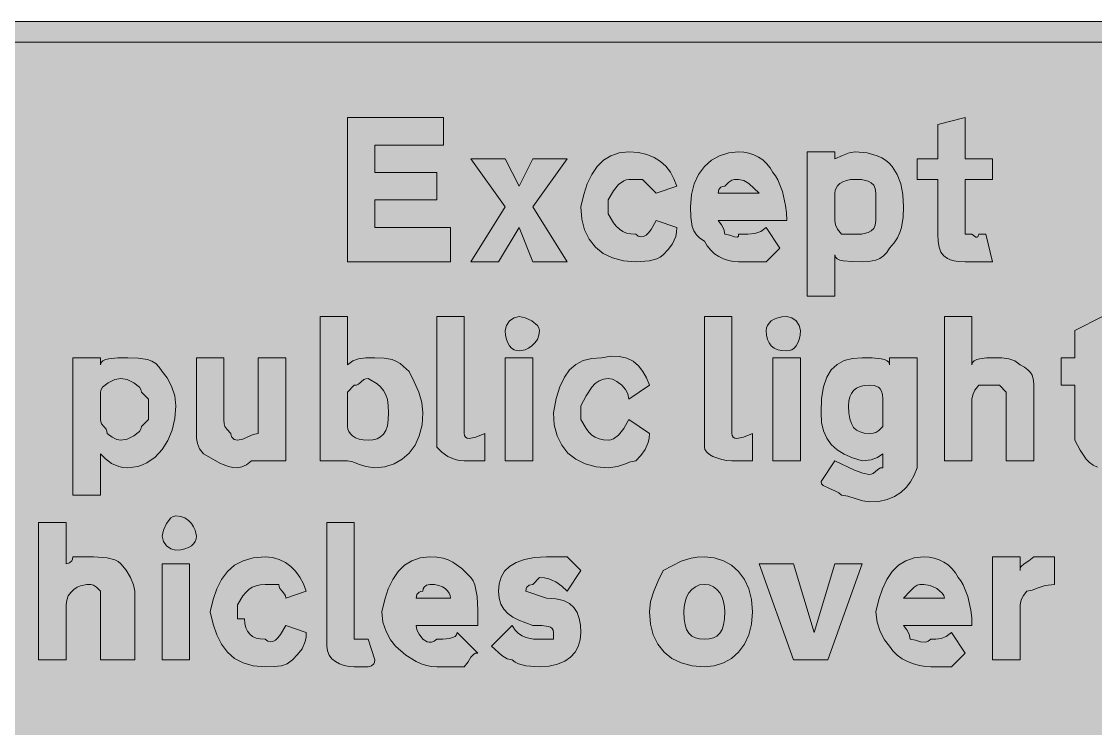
# Model space of a CAD drawing. Header units: metres. Extents: x 6 to 561, y 12 to 260.
# Drawn here: x 171.3 to 359.1, y 136.1 to 259.7 of the extents above; entities that cross this region are included whole.
import ezdxf

# ---------------------------------------------------------------- set-up
doc = ezdxf.new("R2010")
doc.units = ezdxf.units.M
doc.layers.add('FILL_BLACK_000000', color=7, linetype='Continuous', true_color=0x000000)
doc.layers.add('FILL_WHITE_FFFFFF', color=7, linetype='Continuous', true_color=0xffffff)

msp = doc.modelspace()

# ---------------------------------------------------------------- hatches: boundary and pattern name
at = {"layer": 'FILL_BLACK_000000', "true_color": 0x000000}
h = msp.add_hatch(color=7, dxfattribs=at)
h.dxf.hatch_style = 1
h.paths.add_polyline_path([(11.07, 12.48), (8.67, 14.88), (7.88, 15.38), (7.28, 15.99), (6.86, 16.67), (6.57, 17.43), (6.31, 19.1), (6.27, 20.88), (6.27, 251.28), (6.27, 253.68), (6.98, 254.58), (7.47, 255.48), (7.96, 256.38), (8.67, 257.28), (9.17, 258.07), (9.78, 258.67), (10.46, 259.09), (11.22, 259.38), (12.89, 259.64), (14.67, 259.68), (551.07, 259.68), (552.86, 259.52), (554.6, 259.04), (556.22, 258.29), (557.67, 257.28), (558.9, 256.05), (559.85, 254.62), (560.45, 253.02), (560.61, 252.17), (560.67, 251.28), (560.67, 20.88), (560.46, 19.1), (559.92, 17.43), (559.15, 15.99), (558.27, 14.88), (557.37, 14.09), (556.47, 13.49), (555.57, 13.07), (554.67, 12.78), (552.87, 12.52), (551.07, 12.48), (14.67, 12.48), (11.07, 12.48)])
h.paths.add_polyline_path([(553.85, 16.49), (554.46, 16.97), (554.97, 17.58), (555.36, 18.31), (555.65, 19.12), (555.81, 19.98), (555.87, 20.88), (555.87, 251.28), (555.85, 252.18), (555.72, 253.08), (555.36, 253.98), (554.67, 254.88), (554.27, 254.93), (553.96, 255.07), (553.47, 255.48), (552.98, 255.89), (552.67, 256.03), (552.27, 256.08), (14.67, 256.08), (13.77, 255.97), (12.91, 255.67), (12.1, 255.19), (11.37, 254.58), (10.76, 253.85), (10.28, 253.04), (9.98, 252.18), (9.87, 251.28), (9.87, 20.88), (10.06, 19.98), (10.47, 19.08), (10.88, 18.18), (11.07, 17.28), (11.97, 17.09), (12.87, 16.68), (13.77, 16.27), (14.67, 16.08), (552.27, 16.08), (553.11, 16.19), (553.85, 16.49)], flags=16)
h = msp.add_hatch(color=7, dxfattribs=at)
h.dxf.hatch_style = 1
h.paths.add_polyline_path([(228.27, 242.88), (245.07, 242.88), (245.07, 238.08), (233.07, 238.08), (233.07, 233.28), (243.87, 233.28), (243.87, 228.48), (233.07, 228.48), (233.07, 223.68), (246.27, 223.68), (246.27, 217.68), (228.27, 217.68), (228.27, 242.88)])
h = msp.add_hatch(color=7, dxfattribs=at)
h.dxf.hatch_style = 1
h.paths.add_polyline_path([(331.47, 232.08), (327.87, 232.08), (327.87, 235.68), (331.47, 235.68), (331.47, 241.68), (336.27, 242.88), (336.27, 235.68), (341.07, 235.68), (341.07, 232.08), (336.27, 232.08), (336.27, 223.68), (336.27, 222.48), (337.47, 222.48), (338.16, 221.97), (338.38, 221.95), (338.52, 222.03), (338.67, 222.48), (339.87, 222.48), (341.07, 217.68), (336.27, 217.68), (335.03, 217.74), (334, 217.92), (333.17, 218.25), (332.52, 218.73), (332.04, 219.38), (331.71, 220.21), (331.53, 221.24), (331.47, 222.48), (331.47, 232.08)])
h = msp.add_hatch(color=7, dxfattribs=at)
h.dxf.hatch_style = 1
h.paths.add_polyline_path([(276.53, 217.85), (274.64, 218.34), (273, 219.14), (271.62, 220.23), (270.53, 221.61), (269.73, 223.25), (269.24, 225.14), (269.07, 227.28), (269.58, 229.42), (270.21, 231.31), (270.99, 232.95), (271.92, 234.33), (273.02, 235.42), (274.3, 236.22), (275.78, 236.71), (277.47, 236.88), (279.16, 236.77), (280.64, 236.45), (281.92, 235.93), (283.02, 235.23), (283.95, 234.36), (284.73, 233.34), (285.36, 232.17), (285.87, 230.88), (282.27, 229.68), (279.87, 232.08), (277.47, 232.08), (277.02, 232.02), (276.57, 231.85), (275.67, 231.18), (274.77, 230.05), (273.87, 228.48), (273.87, 227.28), (273.87, 226.08), (274.79, 224.5), (275.28, 223.89), (275.82, 223.38), (276.41, 222.99), (277.08, 222.7), (277.82, 222.54), (278.67, 222.48), (279.12, 222.14), (279.57, 222.01), (280.02, 222.08), (280.47, 222.33), (280.92, 222.75), (281.37, 223.32), (282.27, 224.88), (285.87, 223.68), (285.82, 222.83), (285.66, 222.09), (285.12, 220.83), (284.35, 219.8), (283.47, 218.88), (282.97, 218.48), (282.38, 218.19), (281.07, 217.83), (278.67, 217.68), (276.53, 217.85)])
h = msp.add_hatch(color=7, dxfattribs=at)
h.dxf.hatch_style = 1
h.paths.add_polyline_path([(301.47, 217.68), (296.67, 217.68), (295.77, 217.74), (294.89, 217.9), (294.03, 218.19), (293.22, 218.58), (292.46, 219.09), (291.78, 219.7), (291.17, 220.44), (290.67, 221.28), (289.88, 221.78), (289.28, 222.39), (288.86, 223.07), (288.57, 223.83), (288.31, 225.5), (288.27, 227.28), (288.43, 229.42), (288.91, 231.31), (289.66, 232.95), (290.67, 234.33), (291.9, 235.42), (293.33, 236.22), (294.93, 236.71), (296.67, 236.88), (297.57, 236.82), (298.45, 236.65), (299.31, 236.37), (300.12, 235.98), (300.88, 235.47), (301.56, 234.85), (302.17, 234.12), (302.67, 233.28), (303.12, 232.72), (303.55, 231.97), (304.32, 229.98), (304.86, 227.54), (305.02, 226.23), (305.07, 224.88), (293.07, 224.88), (293.67, 224.13), (294.08, 223.36), (294.27, 222.48), (295.15, 222.31), (295.92, 222.03), (296.46, 221.97), (296.62, 222.14), (296.67, 222.48), (298.26, 222.5), (299.52, 222.63), (300.55, 222.99), (301.47, 223.68), (303.87, 220.08), (301.47, 217.68)])
h.paths.add_polyline_path([(298.47, 231.33), (297.57, 231.87), (296.67, 232.08), (295.96, 232.06), (295.47, 231.93), (294.98, 231.57), (294.27, 230.88), (293.87, 230.83), (293.58, 230.69), (293.22, 230.28), (293.07, 229.68), (300.27, 229.68), (298.47, 231.33)], flags=16)
h = msp.add_hatch(color=7, dxfattribs=at)
h.dxf.hatch_style = 1
h.paths.add_polyline_path([(313.47, 235.68), (314.82, 236.28), (316, 236.69), (317.07, 236.88), (319.15, 236.71), (320.91, 236.22), (321.68, 235.86), (322.36, 235.42), (322.98, 234.91), (323.52, 234.33), (324.39, 232.95), (325, 231.31), (325.36, 229.42), (325.47, 227.28), (325.43, 225.48), (325.17, 223.68), (324.88, 222.78), (324.46, 221.88), (323.86, 220.98), (323.07, 220.08), (322.57, 219.29), (321.98, 218.69), (321.34, 218.27), (320.67, 217.98), (319.36, 217.72), (318.27, 217.68), (316.51, 217.7), (314.97, 217.83), (314.36, 217.97), (313.88, 218.19), (313.58, 218.48), (313.47, 218.88), (313.47, 211.68), (308.67, 211.68), (308.67, 236.88), (313.47, 236.88), (313.47, 235.68)])
h.paths.add_polyline_path([(319.32, 222.78), (319.85, 223.07), (320.28, 223.49), (320.56, 224.09), (320.67, 224.88), (320.67, 229.68), (320.56, 230.47), (320.28, 231.07), (319.85, 231.49), (319.32, 231.78), (318.14, 232.04), (317.07, 232.08), (316.23, 232.03), (315.5, 231.87), (314.88, 231.64), (314.37, 231.33), (313.98, 230.97), (313.7, 230.56), (313.53, 230.13), (313.47, 229.68), (313.47, 224.88), (313.62, 224.13), (313.98, 223.36), (314.67, 222.48), (317.07, 222.48), (318.14, 222.52), (319.32, 222.78)], flags=16)
h = msp.add_hatch(color=7, dxfattribs=at)
h.dxf.hatch_style = 1
h.paths.add_polyline_path([(254.67, 217.68), (249.87, 217.68), (255.87, 227.28), (249.87, 235.68), (255.87, 235.68), (258.27, 230.88), (260.67, 235.68), (266.67, 235.68), (260.67, 227.28), (266.67, 217.68), (260.67, 217.68), (258.27, 223.68), (254.67, 217.68)])
h = msp.add_hatch(color=7, dxfattribs=at)
h.dxf.hatch_style = 1
h.paths.add_polyline_path([(230.22, 200.73), (231.48, 200.86), (233.07, 200.88), (234.68, 200.84), (236.07, 200.58), (236.75, 200.29), (237.46, 199.87), (239.07, 198.48), (239.95, 196.68), (240.72, 194.88), (241.26, 193.08), (241.47, 191.28), (241.31, 189.14), (240.83, 187.25), (240.08, 185.61), (239.07, 184.23), (237.84, 183.14), (236.41, 182.34), (234.81, 181.85), (233.07, 181.68), (231.48, 181.87), (230.22, 182.28), (229.19, 182.69), (228.27, 182.88), (223.47, 182.88), (223.47, 208.08), (228.27, 208.08), (228.27, 199.68), (229.19, 200.37), (230.22, 200.73)])
h.paths.add_polyline_path([(228.5, 188), (228.78, 187.59), (229.17, 187.23), (229.68, 186.92), (230.3, 186.69), (231.03, 186.53), (231.87, 186.48), (232.71, 186.54), (233.45, 186.72), (234.06, 187.05), (234.57, 187.53), (234.96, 188.18), (235.25, 189.01), (235.41, 190.04), (235.47, 191.28), (235.41, 192.52), (235.25, 193.57), (234.96, 194.44), (234.57, 195.18), (234.06, 195.8), (233.45, 196.34), (231.87, 197.28), (231.47, 197.23), (231.16, 197.09), (230.67, 196.68), (230.18, 196.27), (229.87, 196.13), (229.47, 196.08), (228.27, 194.88), (228.27, 188.88), (228.33, 188.43), (228.5, 188)], flags=16)
h = msp.add_hatch(color=7, dxfattribs=at)
h.dxf.hatch_style = 1
h.paths.add_polyline_path([(252.27, 182.88), (251.07, 182.88), (248.67, 182.88), (247.82, 182.93), (247.08, 183.09), (245.82, 183.63), (244.79, 184.4), (243.87, 185.28), (243.87, 186.48), (243.87, 208.08), (248.67, 208.08), (248.67, 187.68), (248.73, 187.29), (248.9, 187), (249.18, 186.84), (249.57, 186.78), (250.7, 187), (252.27, 187.68), (252.27, 182.88)])
h = msp.add_hatch(color=7, dxfattribs=at)
h.dxf.hatch_style = 1
h.paths.add_polyline_path([(261.76, 204.84), (261.48, 204.1), (261.05, 203.49), (260.52, 202.98), (259.94, 202.59), (259.34, 202.3), (258.27, 202.08), (257.82, 202.14), (257.39, 202.3), (256.98, 202.59), (256.62, 202.98), (256.31, 203.49), (256.08, 204.1), (255.92, 204.84), (255.87, 205.68), (256.08, 206.56), (256.62, 207.33), (257.39, 207.87), (258.27, 208.08), (259.34, 207.87), (260.52, 207.33), (261.48, 206.56), (261.76, 206.13), (261.87, 205.68), (261.76, 204.84)])
h = msp.add_hatch(color=7, dxfattribs=at)
h.dxf.hatch_style = 1
h.paths.add_polyline_path([(299.07, 182.88), (297.87, 182.88), (295.47, 182.88), (294.57, 182.93), (293.71, 183.09), (292.17, 183.63), (291.56, 183.99), (291.08, 184.4), (290.78, 184.83), (290.67, 185.28), (290.67, 186.48), (290.67, 208.08), (295.47, 208.08), (295.47, 187.68), (295.53, 187.29), (295.7, 187), (295.98, 186.84), (296.37, 186.78), (297.5, 187), (299.07, 187.68), (299.07, 182.88)])
h = msp.add_hatch(color=7, dxfattribs=at)
h.dxf.hatch_style = 1
h.paths.add_polyline_path([(307.42, 204.84), (307.26, 204.1), (307.03, 203.49), (306.72, 202.98), (306.36, 202.59), (305.95, 202.3), (305.52, 202.14), (305.07, 202.08), (304.23, 202.14), (303.5, 202.3), (302.88, 202.59), (302.37, 202.98), (301.98, 203.49), (301.7, 204.1), (301.53, 204.84), (301.47, 205.68), (301.53, 206.13), (301.7, 206.56), (301.98, 206.97), (302.37, 207.33), (302.88, 207.64), (303.5, 207.87), (304.23, 208.03), (305.07, 208.08), (305.95, 207.87), (306.72, 207.33), (307.26, 206.56), (307.47, 205.68), (307.42, 204.84)])
h = msp.add_hatch(color=7, dxfattribs=at)
h.dxf.hatch_style = 1
h.paths.add_polyline_path([(338.67, 196.08), (337.98, 195.2), (337.62, 194.43), (337.47, 193.68), (337.47, 182.88), (332.67, 182.88), (332.67, 208.08), (337.47, 208.08), (337.47, 199.68), (337.58, 200.08), (337.86, 200.37), (338.29, 200.59), (338.82, 200.73), (340, 200.86), (341.07, 200.88), (342.66, 200.86), (343.92, 200.73), (344.95, 200.37), (345.87, 199.68), (346.66, 199.23), (347.26, 198.78), (347.68, 198.33), (347.97, 197.88), (348.23, 196.98), (348.27, 196.08), (348.27, 182.88), (343.47, 182.88), (343.47, 194.88), (342.27, 196.08), (339.87, 196.08), (338.67, 196.08)])
h = msp.add_hatch(color=7, dxfattribs=at)
h.dxf.hatch_style = 1
h.paths.add_polyline_path([(355.47, 196.08), (353.07, 196.08), (353.07, 200.88), (355.47, 200.88), (355.47, 205.68), (360.27, 208.08), (360.27, 200.88), (365.07, 200.88), (365.07, 196.08), (360.27, 196.08), (360.27, 188.88), (360.32, 188.48), (360.46, 188.19), (360.87, 187.83), (361.47, 187.68), (361.49, 186.99), (361.62, 186.63), (361.98, 186.5), (362.67, 186.48), (363.87, 186.48), (365.07, 186.48), (366.27, 182.88), (365.33, 182.19), (364.17, 181.83), (362.56, 181.7), (360.27, 181.68), (359.42, 181.79), (358.68, 182.09), (358.01, 182.57), (357.42, 183.18), (356.39, 184.72), (355.47, 186.48), (355.47, 196.08)])
h = msp.add_hatch(color=7, dxfattribs=at)
h.dxf.hatch_style = 1
h.paths.add_polyline_path([(271.73, 181.85), (269.84, 182.34), (268.2, 183.14), (266.82, 184.23), (265.73, 185.61), (264.93, 187.25), (264.44, 189.14), (264.27, 191.28), (264.78, 193.76), (265.41, 195.82), (266.19, 197.48), (267.12, 198.78), (268.22, 199.74), (269.5, 200.39), (270.98, 200.76), (272.67, 200.88), (274.36, 201.17), (275.84, 201.14), (277.12, 200.84), (278.22, 200.28), (279.15, 199.5), (279.93, 198.52), (280.56, 197.37), (281.07, 196.08), (277.47, 193.68), (277.28, 194.56), (276.87, 195.33), (276.27, 196.08), (275.39, 196.77), (274.62, 197.13), (273.87, 197.28), (273.02, 197.17), (272.28, 196.87), (271.61, 196.39), (271.02, 195.78), (269.99, 194.24), (269.07, 192.48), (269.07, 191.28), (269.07, 190.08), (269.99, 188.5), (270.48, 187.89), (271.02, 187.38), (271.61, 186.99), (272.28, 186.7), (273.02, 186.54), (273.87, 186.48), (274.32, 186.54), (274.77, 186.7), (275.67, 187.38), (276.57, 188.5), (277.47, 190.08), (281.07, 187.68), (281.02, 186.83), (280.86, 186.09), (280.32, 184.83), (279.55, 183.8), (278.67, 182.88), (277.75, 182.69), (276.72, 182.28), (275.46, 181.87), (273.87, 181.68), (271.73, 181.85)])
h = msp.add_hatch(color=7, dxfattribs=at)
h.dxf.hatch_style = 1
h.paths.add_polyline_path([(185.07, 199.68), (185.18, 200.08), (185.48, 200.37), (185.96, 200.59), (186.57, 200.73), (188.11, 200.86), (189.87, 200.88), (191.65, 200.84), (193.32, 200.58), (194.08, 200.29), (194.76, 199.87), (195.37, 199.27), (195.87, 198.48), (196.75, 197.37), (197.52, 195.93), (198.06, 194.26), (198.27, 192.48), (198.11, 190.29), (197.63, 188.26), (196.88, 186.43), (195.87, 184.83), (194.64, 183.52), (193.21, 182.52), (192.43, 182.16), (191.61, 181.9), (190.76, 181.74), (189.87, 181.68), (189.02, 181.73), (188.28, 181.89), (187.02, 182.43), (185.99, 183.2), (185.07, 184.08), (185.07, 176.88), (180.27, 176.88), (180.27, 200.88), (185.07, 200.88), (185.07, 199.68)])
h.paths.add_polyline_path([(190.92, 187.23), (191.88, 188), (192.16, 188.43), (192.27, 188.88), (193.47, 190.08), (193.47, 193.68), (192.27, 194.88), (192.16, 195.33), (191.88, 195.76), (190.92, 196.53), (189.74, 197.07), (188.67, 197.28), (187.6, 197.07), (186.42, 196.53), (185.46, 195.76), (185.18, 195.33), (185.07, 194.88), (185.07, 190.08), (185.12, 189.68), (185.26, 189.37), (185.67, 188.88), (186.08, 188.39), (186.22, 188.08), (186.27, 187.68), (187.15, 186.99), (187.92, 186.63), (188.67, 186.48), (189.74, 186.69), (190.92, 187.23)], flags=16)
h = msp.add_hatch(color=7, dxfattribs=at)
h.dxf.hatch_style = 1
h.paths.add_polyline_path([(211.47, 182.88), (210.59, 182.19), (209.82, 181.83), (209.07, 181.68), (208.22, 181.73), (207.46, 181.89), (206.07, 182.43), (203.07, 184.08), (202.38, 184.98), (202.02, 185.88), (201.89, 186.78), (201.87, 187.68), (201.87, 200.88), (206.67, 200.88), (206.67, 190.08), (206.69, 189.37), (206.82, 188.88), (207.18, 188.39), (207.87, 187.68), (207.92, 187.28), (208.06, 186.99), (208.47, 186.63), (209.07, 186.48), (209.97, 186.67), (210.87, 187.08), (211.77, 187.49), (212.67, 187.68), (212.67, 190.08), (212.67, 200.88), (217.47, 200.88), (217.47, 182.88), (212.67, 182.88), (211.47, 182.88)])
h = msp.add_hatch(color=7, dxfattribs=at)
h.dxf.hatch_style = 1
h.paths.add_polyline_path([(255.87, 200.88), (260.67, 200.88), (260.67, 182.88), (255.87, 182.88), (255.87, 200.88)])
h = msp.add_hatch(color=7, dxfattribs=at)
h.dxf.hatch_style = 1
h.paths.add_polyline_path([(302.67, 200.88), (307.47, 200.88), (307.47, 182.88), (302.67, 182.88), (302.67, 200.88)])
h = msp.add_hatch(color=7, dxfattribs=at)
h.dxf.hatch_style = 1
h.paths.add_polyline_path([(311.52, 195.82), (312.08, 197.48), (312.87, 198.78), (313.88, 199.74), (315.12, 200.39), (316.58, 200.76), (318.27, 200.88), (320.03, 200.86), (321.57, 200.73), (322.18, 200.59), (322.66, 200.37), (322.96, 200.08), (323.07, 199.68), (323.07, 200.88), (327.87, 200.88), (327.87, 181.68), (327.36, 180.39), (326.73, 179.22), (325.95, 178.2), (325.02, 177.33), (323.92, 176.63), (322.64, 176.11), (321.16, 175.79), (319.47, 175.68), (318.38, 175.87), (317.07, 176.28), (315.76, 176.69), (314.67, 176.88), (314.17, 177.28), (313.6, 177.59), (312.42, 178.08), (311.46, 178.57), (311.18, 178.88), (311.07, 179.28), (313.47, 182.88), (316.92, 181.23), (318.36, 180.69), (319.47, 180.48), (319.87, 180.53), (320.18, 180.67), (320.67, 181.08), (321.16, 181.49), (321.47, 181.63), (321.87, 181.68), (321.87, 184.08), (320.97, 183.48), (319.85, 183.07), (318.27, 182.88), (316.58, 183.39), (315.12, 184.02), (313.88, 184.8), (312.87, 185.73), (312.08, 186.83), (311.52, 188.11), (311.18, 189.59), (311.07, 191.28), (311.18, 193.76), (311.52, 195.82)])
h.paths.add_polyline_path([(320.67, 187.83), (321.16, 188.19), (321.87, 188.88), (321.87, 190.08), (321.87, 193.68), (321.82, 194.47), (321.66, 195.07), (321.43, 195.49), (321.12, 195.78), (320.35, 196.04), (319.47, 196.08), (318.63, 196.02), (317.9, 195.85), (317.28, 195.57), (316.77, 195.18), (316.38, 194.67), (316.1, 194.05), (315.93, 193.32), (315.87, 192.48), (315.93, 191.24), (316.1, 190.21), (316.38, 189.38), (316.77, 188.73), (317.28, 188.25), (317.9, 187.92), (318.63, 187.74), (319.47, 187.68), (320.18, 187.7), (320.67, 187.83)], flags=16)
h = msp.add_hatch(color=7, dxfattribs=at)
h.dxf.hatch_style = 1
h.paths.add_polyline_path([(201.81, 169.23), (201.65, 168.8), (201.36, 168.39), (200.97, 168.03), (200.46, 167.72), (199.85, 167.49), (199.11, 167.33), (198.27, 167.28), (197.39, 167.49), (196.62, 168.03), (196.08, 168.8), (195.87, 169.68), (196.08, 170.75), (196.62, 171.93), (197.39, 172.89), (197.82, 173.17), (198.27, 173.28), (199.11, 173.17), (199.85, 172.89), (200.46, 172.46), (200.97, 171.93), (201.36, 171.35), (201.65, 170.75), (201.87, 169.68), (201.81, 169.23)])
h = msp.add_hatch(color=7, dxfattribs=at)
h.dxf.hatch_style = 1
h.paths.add_polyline_path([(179.07, 148.08), (174.27, 148.08), (174.27, 172.08), (179.07, 172.08), (179.07, 164.88), (179.67, 165.03), (180.08, 165.39), (180.22, 165.68), (180.27, 166.08), (183.87, 166.08), (186.27, 165.93), (187.58, 165.57), (188.17, 165.28), (188.67, 164.88), (189.55, 163.79), (190.32, 162.48), (190.86, 161.17), (191.07, 160.08), (191.07, 148.08), (185.07, 148.08), (185.07, 158.88), (185.07, 160.08), (184.36, 160.77), (183.87, 161.13), (183.38, 161.26), (182.67, 161.28), (181.6, 161.05), (181, 160.77), (180.42, 160.38), (179.89, 159.87), (179.46, 159.25), (179.18, 158.52), (179.07, 157.68), (179.07, 148.08)])
h = msp.add_hatch(color=7, dxfattribs=at)
h.dxf.hatch_style = 1
h.paths.add_polyline_path([(229.47, 152.88), (229.47, 151.68), (231.87, 151.68), (233.07, 148.08), (233.02, 147.68), (232.88, 147.39), (232.47, 147.03), (231.87, 146.88), (229.47, 146.88), (228.57, 146.94), (227.71, 147.1), (226.9, 147.39), (226.17, 147.78), (225.56, 148.29), (225.08, 148.9), (224.78, 149.64), (224.67, 150.48), (224.67, 151.68), (224.67, 172.08), (229.47, 172.08), (229.47, 152.88)])
h = msp.add_hatch(color=7, dxfattribs=at)
h.dxf.hatch_style = 1
h.paths.add_polyline_path([(211.78, 147.05), (210.01, 147.54), (208.51, 148.34), (207.27, 149.43), (206.25, 150.81), (205.43, 152.45), (204.78, 154.34), (204.27, 156.48), (204.78, 158.62), (205.43, 160.51), (206.25, 162.15), (207.27, 163.53), (208.51, 164.62), (210.01, 165.42), (211.78, 165.91), (213.87, 166.08), (215.16, 165.97), (216.35, 165.65), (217.41, 165.13), (218.37, 164.43), (219.21, 163.56), (219.95, 162.54), (220.56, 161.37), (221.07, 160.08), (217.47, 158.88), (217.42, 159.28), (217.28, 159.59), (216.87, 160.08), (216.46, 160.57), (216.32, 160.88), (216.27, 161.28), (213.87, 161.28), (213.02, 161.22), (212.28, 161.05), (211.61, 160.77), (211.02, 160.38), (210.48, 159.87), (209.99, 159.25), (209.07, 157.68), (209.07, 156.48), (209.07, 155.28), (210.27, 155.28), (210.33, 154.44), (210.5, 153.7), (210.78, 153.09), (211.17, 152.58), (211.68, 152.19), (212.3, 151.9), (213.03, 151.74), (213.87, 151.68), (214.32, 151.34), (214.77, 151.21), (215.22, 151.28), (215.67, 151.53), (216.12, 151.95), (216.57, 152.52), (217.47, 154.08), (221.07, 152.88), (221.02, 152.03), (220.86, 151.29), (220.32, 150.03), (219.55, 149), (218.67, 148.08), (217.75, 147.39), (216.72, 147.03), (215.46, 146.9), (213.87, 146.88), (211.78, 147.05)])
h = msp.add_hatch(color=7, dxfattribs=at)
h.dxf.hatch_style = 1
h.paths.add_polyline_path([(250.67, 149.23), (250.36, 149.07), (249.87, 148.53), (249.38, 147.76), (248.67, 146.88), (243.87, 146.88), (242.97, 146.94), (242.07, 147.1), (241.17, 147.39), (240.27, 147.78), (238.47, 148.9), (236.67, 150.48), (235.79, 151.59), (235.02, 153.03), (234.48, 154.7), (234.27, 156.48), (234.78, 158.62), (235.41, 160.51), (236.19, 162.15), (237.12, 163.53), (238.22, 164.62), (239.5, 165.42), (240.98, 165.91), (242.67, 166.08), (243.91, 166.02), (244.98, 165.85), (245.9, 165.57), (246.72, 165.18), (248.24, 164.05), (249.87, 162.48), (250.27, 161.92), (250.56, 161.17), (250.92, 159.18), (251.05, 156.74), (251.07, 154.08), (240.27, 154.08), (240.42, 153.33), (240.78, 152.56), (241.47, 151.68), (242.22, 151.23), (242.58, 151.15), (242.99, 151.17), (243.42, 151.34), (243.87, 151.68), (244.94, 151.7), (246.12, 151.83), (246.65, 151.97), (247.08, 152.19), (247.36, 152.48), (247.47, 152.88), (251.07, 149.28), (250.67, 149.23)])
h.paths.add_polyline_path([(246.21, 159.33), (246.05, 159.76), (245.76, 160.17), (245.37, 160.53), (244.86, 160.84), (244.25, 161.07), (243.51, 161.23), (242.67, 161.28), (242.07, 161.13), (241.66, 160.77), (241.52, 160.48), (241.47, 160.08), (241.07, 160.03), (240.78, 159.89), (240.42, 159.48), (240.27, 158.88), (246.27, 158.88), (246.21, 159.33)], flags=16)
h = msp.add_hatch(color=7, dxfattribs=at)
h.dxf.hatch_style = 1
h.paths.add_polyline_path([(264.71, 158.77), (266.03, 158.45), (267.08, 157.93), (267.87, 157.23), (268.44, 156.36), (268.81, 155.34), (269.01, 154.17), (269.07, 152.88), (268.96, 151.59), (268.62, 150.42), (268.06, 149.4), (267.27, 148.53), (266.26, 147.83), (265.02, 147.31), (263.56, 146.99), (261.87, 146.88), (259.47, 147.03), (258.16, 147.39), (257.57, 147.68), (257.07, 148.08), (256.17, 148.29), (255.27, 148.83), (253.47, 150.48), (257.07, 154.08), (257.57, 153.29), (258.16, 152.69), (258.8, 152.27), (259.47, 151.98), (260.78, 151.72), (261.87, 151.68), (264.27, 151.68), (264.27, 152.88), (264.21, 153.28), (264.05, 153.57), (263.76, 153.79), (263.37, 153.93), (262.25, 154.06), (260.67, 154.08), (258.21, 155.02), (257.19, 155.56), (256.32, 156.18), (255.62, 156.92), (255.1, 157.79), (254.78, 158.84), (254.67, 160.08), (254.78, 161.37), (255.14, 162.54), (255.75, 163.56), (256.62, 164.43), (257.78, 165.13), (259.23, 165.65), (260.99, 165.97), (263.07, 166.08), (266.67, 166.08), (269.07, 163.68), (266.67, 160.08), (265.75, 160.96), (264.72, 161.73), (263.46, 162.27), (262.72, 162.43), (261.87, 162.48), (260.67, 161.28), (260.07, 161.13), (259.66, 160.77), (259.52, 160.48), (259.47, 160.08), (263.07, 158.88), (264.71, 158.77)])
h = msp.add_hatch(color=7, dxfattribs=at)
h.dxf.hatch_style = 1
h.paths.add_polyline_path([(281.82, 160.08), (282.59, 161.88), (283.47, 163.68), (286.62, 165.33), (288.36, 165.87), (289.43, 166.03), (290.67, 166.08), (292.41, 165.91), (294.01, 165.42), (295.44, 164.62), (296.67, 163.53), (297.68, 162.15), (298.43, 160.51), (298.91, 158.62), (299.07, 156.48), (298.91, 154.34), (298.43, 152.45), (297.68, 150.81), (296.67, 149.43), (295.44, 148.34), (294.01, 147.54), (292.41, 147.05), (290.67, 146.88), (288.53, 147.05), (286.64, 147.54), (285, 148.34), (283.62, 149.43), (282.53, 150.81), (281.73, 152.45), (281.24, 154.34), (281.07, 156.48), (281.28, 158.28), (281.82, 160.08)])
h.paths.add_polyline_path([(289.1, 160.87), (288.48, 160.39), (287.97, 159.78), (287.58, 159.05), (287.29, 158.24), (287.13, 157.38), (287.07, 156.48), (287.13, 155.24), (287.29, 154.21), (287.58, 153.38), (287.97, 152.73), (288.48, 152.25), (289.1, 151.92), (289.83, 151.74), (290.67, 151.68), (291.51, 151.74), (292.25, 151.92), (292.86, 152.25), (293.37, 152.73), (293.76, 153.38), (294.05, 154.21), (294.21, 155.24), (294.27, 156.48), (294.21, 157.38), (294.05, 158.24), (293.76, 159.05), (293.37, 159.78), (292.86, 160.39), (292.25, 160.87), (291.51, 161.17), (290.67, 161.28), (289.83, 161.17), (289.1, 160.87)], flags=16)
h = msp.add_hatch(color=7, dxfattribs=at)
h.dxf.hatch_style = 1
h.paths.add_polyline_path([(333.87, 146.88), (330.27, 146.88), (329.32, 146.94), (328.3, 147.1), (327.25, 147.39), (326.22, 147.78), (325.24, 148.29), (324.36, 148.9), (323.63, 149.64), (323.07, 150.48), (322.19, 151.59), (321.42, 153.03), (320.88, 154.7), (320.67, 156.48), (321.18, 158.62), (321.81, 160.51), (322.59, 162.15), (323.52, 163.53), (324.62, 164.62), (325.9, 165.42), (327.38, 165.91), (329.07, 166.08), (329.97, 166.02), (330.85, 165.85), (331.71, 165.57), (332.52, 165.18), (333.28, 164.67), (333.96, 164.05), (334.57, 163.32), (335.07, 162.48), (335.52, 161.92), (335.95, 161.17), (336.72, 159.18), (337.26, 156.74), (337.42, 155.43), (337.47, 154.08), (325.47, 154.08), (326.07, 153.33), (326.48, 152.56), (326.67, 151.68), (327.57, 151.51), (328.47, 151.23), (329.37, 151.17), (329.82, 151.34), (330.27, 151.68), (331.17, 151.7), (332.07, 151.83), (332.97, 152.19), (333.87, 152.88), (336.27, 149.28), (333.87, 146.88)])
h.paths.add_polyline_path([(332.56, 159.33), (332.28, 159.76), (331.32, 160.53), (330.14, 161.07), (329.07, 161.28), (328.36, 161.26), (327.87, 161.13), (327.38, 160.77), (326.67, 160.08), (325.47, 158.88), (332.67, 158.88), (332.56, 159.33)], flags=16)
h = msp.add_hatch(color=7, dxfattribs=at)
h.dxf.hatch_style = 1
h.paths.add_polyline_path([(345.87, 148.08), (341.07, 148.08), (341.07, 166.08), (345.87, 166.08), (345.87, 163.68), (345.92, 164.08), (346.08, 164.39), (346.62, 164.88), (347.39, 165.37), (348.27, 166.08), (351.87, 166.08), (351.87, 161.28), (350.28, 161.09), (349.02, 160.68), (347.99, 160.27), (347.07, 160.08), (346.47, 159.33), (346.06, 158.56), (345.87, 157.68), (345.87, 148.08)])
h = msp.add_hatch(color=7, dxfattribs=at)
h.dxf.hatch_style = 1
h.paths.add_polyline_path([(200.67, 164.88), (200.67, 148.08), (195.87, 148.08), (195.87, 164.88), (200.67, 164.88)])
h = msp.add_hatch(color=7, dxfattribs=at)
h.dxf.hatch_style = 1
h.paths.add_polyline_path([(309.87, 152.88), (313.47, 164.88), (318.27, 164.88), (312.27, 148.08), (309.87, 148.08), (306.27, 148.08), (300.27, 164.88), (306.27, 164.88), (309.87, 152.88)])
at = {"layer": 'FILL_WHITE_FFFFFF', "true_color": 0xffffff}
h = msp.add_hatch(color=7, dxfattribs=at)
h.dxf.hatch_style = 1
h.paths.add_polyline_path([(553.11, 255.97), (553.85, 255.67), (554.46, 255.19), (554.97, 254.58), (555.36, 253.85), (555.65, 253.04), (555.81, 252.18), (555.87, 251.28), (555.87, 20.88), (555.81, 19.98), (555.65, 19.12), (555.36, 18.31), (554.97, 17.58), (554.46, 16.97), (553.85, 16.49), (553.11, 16.19), (552.27, 16.08), (14.67, 16.08), (13.77, 16.27), (12.87, 16.68), (11.97, 17.09), (11.07, 17.28), (11.05, 17.99), (10.92, 18.48), (10.56, 18.97), (9.87, 19.68), (9.87, 20.88), (9.87, 251.28), (10.06, 252.18), (10.47, 253.08), (10.88, 253.98), (11.07, 254.88), (11.97, 255.07), (12.87, 255.48), (13.77, 255.89), (14.67, 256.08), (552.27, 256.08), (553.11, 255.97)])

# ---------------------------------------------------------------- linework, layer by layer
at = {"layer": 'FILL_BLACK_000000', "lineweight": 0, "true_color": 0x000000}
for points in [[(551.07, 12.48), (14.67, 12.48), (11.07, 12.48), (8.67, 14.88), (7.88, 15.38), (7.28, 15.99), (6.86, 16.67), (6.57, 17.43), (6.31, 19.1), (6.27, 20.88), (6.27, 251.28), (6.27, 253.68), (6.98, 254.58), (7.47, 255.48), (7.96, 256.38), (8.67, 257.28), (9.17, 258.07), (9.78, 258.67), (10.46, 259.09), (11.22, 259.38), (12.89, 259.64), (14.67, 259.68), (551.07, 259.68)], [(552.27, 256.08), (14.67, 256.08), (13.77, 255.97), (12.91, 255.67), (12.1, 255.19), (11.37, 254.58), (10.76, 253.85), (10.28, 253.04), (9.98, 252.18), (9.87, 251.28), (9.87, 20.88), (10.06, 19.98), (10.47, 19.08), (10.88, 18.18), (11.07, 17.28), (11.97, 17.09), (12.87, 16.68), (13.77, 16.27), (14.67, 16.08), (552.27, 16.08)], [(359.42, 181.79), (358.68, 182.09), (358.01, 182.57), (357.42, 183.18), (356.39, 184.72), (355.47, 186.48), (355.47, 196.08), (353.07, 196.08), (353.07, 200.88), (355.47, 200.88), (355.47, 205.68), (360.27, 208.08)]]:
    msp.add_lwpolyline(points, dxfattribs=at)
for points in [[(228.27, 242.88), (245.07, 242.88), (245.07, 238.08), (233.07, 238.08), (233.07, 233.28), (243.87, 233.28), (243.87, 228.48), (233.07, 228.48), (233.07, 223.68), (246.27, 223.68), (246.27, 217.68), (228.27, 217.68)], [(331.47, 232.08), (327.87, 232.08), (327.87, 235.68), (331.47, 235.68), (331.47, 241.68), (336.27, 242.88), (336.27, 235.68), (341.07, 235.68), (341.07, 232.08), (336.27, 232.08), (336.27, 223.68), (336.27, 222.48), (337.47, 222.48), (338.16, 221.97), (338.38, 221.95), (338.52, 222.03), (338.67, 222.48), (339.87, 222.48), (341.07, 217.68), (336.27, 217.68), (335.03, 217.74), (334, 217.92), (333.17, 218.25), (332.52, 218.73), (332.04, 219.38), (331.71, 220.21), (331.53, 221.24), (331.47, 222.48)], [(276.53, 217.85), (274.64, 218.34), (273, 219.14), (271.62, 220.23), (270.53, 221.61), (269.73, 223.25), (269.24, 225.14), (269.07, 227.28), (269.58, 229.42), (270.21, 231.31), (270.99, 232.95), (271.92, 234.33), (273.02, 235.42), (274.3, 236.22), (275.78, 236.71), (277.47, 236.88), (279.16, 236.77), (280.64, 236.45), (281.92, 235.93), (283.02, 235.23), (283.95, 234.36), (284.73, 233.34), (285.36, 232.17), (285.87, 230.88), (282.27, 229.68), (279.87, 232.08), (277.47, 232.08), (277.02, 232.02), (276.57, 231.85), (275.67, 231.18), (274.77, 230.05), (273.87, 228.48), (273.87, 227.28), (273.87, 226.08), (274.79, 224.5), (275.28, 223.89), (275.82, 223.38), (276.41, 222.99), (277.08, 222.7), (277.82, 222.54), (278.67, 222.48), (279.12, 222.14), (279.57, 222.01), (280.02, 222.08), (280.47, 222.33), (280.92, 222.75), (281.37, 223.32), (282.27, 224.88), (285.87, 223.68), (285.82, 222.83), (285.66, 222.09), (285.12, 220.83), (284.35, 219.8), (283.47, 218.88), (282.97, 218.48), (282.38, 218.19), (281.07, 217.83), (278.67, 217.68)], [(301.47, 217.68), (296.67, 217.68), (295.77, 217.74), (294.89, 217.9), (294.03, 218.19), (293.22, 218.58), (292.46, 219.09), (291.78, 219.7), (291.17, 220.44), (290.67, 221.28), (289.88, 221.78), (289.28, 222.39), (288.86, 223.07), (288.57, 223.83), (288.31, 225.5), (288.27, 227.28), (288.43, 229.42), (288.91, 231.31), (289.66, 232.95), (290.67, 234.33), (291.9, 235.42), (293.33, 236.22), (294.93, 236.71), (296.67, 236.88), (297.57, 236.82), (298.45, 236.65), (299.31, 236.37), (300.12, 235.98), (300.88, 235.47), (301.56, 234.85), (302.17, 234.12), (302.67, 233.28), (303.12, 232.72), (303.55, 231.97), (304.32, 229.98), (304.86, 227.54), (305.02, 226.23), (305.07, 224.88), (293.07, 224.88), (293.67, 224.13), (294.08, 223.36), (294.27, 222.48), (295.15, 222.31), (295.92, 222.03), (296.46, 221.97), (296.62, 222.14), (296.67, 222.48), (298.26, 222.5), (299.52, 222.63), (300.55, 222.99), (301.47, 223.68), (303.87, 220.08)], [(313.47, 235.68), (314.82, 236.28), (316, 236.69), (317.07, 236.88), (319.15, 236.71), (320.91, 236.22), (321.68, 235.86), (322.36, 235.42), (322.98, 234.91), (323.52, 234.33), (324.39, 232.95), (325, 231.31), (325.36, 229.42), (325.47, 227.28), (325.43, 225.48), (325.17, 223.68), (324.88, 222.78), (324.46, 221.88), (323.86, 220.98), (323.07, 220.08), (322.57, 219.29), (321.98, 218.69), (321.34, 218.27), (320.67, 217.98), (319.36, 217.72), (318.27, 217.68), (316.51, 217.7), (314.97, 217.83), (314.36, 217.97), (313.88, 218.19), (313.58, 218.48), (313.47, 218.88), (313.47, 211.68), (308.67, 211.68), (308.67, 236.88), (313.47, 236.88)], [(254.67, 217.68), (249.87, 217.68), (255.87, 227.28), (249.87, 235.68), (255.87, 235.68), (258.27, 230.88), (260.67, 235.68), (266.67, 235.68), (260.67, 227.28), (266.67, 217.68), (260.67, 217.68), (258.27, 223.68)], [(298.47, 231.33), (297.57, 231.87), (296.67, 232.08), (295.96, 232.06), (295.47, 231.93), (294.98, 231.57), (294.27, 230.88), (293.87, 230.83), (293.58, 230.69), (293.22, 230.28), (293.07, 229.68), (300.27, 229.68)], [(319.32, 222.78), (319.85, 223.07), (320.28, 223.49), (320.56, 224.09), (320.67, 224.88), (320.67, 229.68), (320.56, 230.47), (320.28, 231.07), (319.85, 231.49), (319.32, 231.78), (318.14, 232.04), (317.07, 232.08), (316.23, 232.03), (315.5, 231.87), (314.88, 231.64), (314.37, 231.33), (313.98, 230.97), (313.7, 230.56), (313.53, 230.13), (313.47, 229.68), (313.47, 224.88), (313.62, 224.13), (313.98, 223.36), (314.67, 222.48), (317.07, 222.48), (318.14, 222.52)], [(230.22, 200.73), (231.48, 200.86), (233.07, 200.88), (234.68, 200.84), (236.07, 200.58), (236.75, 200.29), (237.46, 199.87), (239.07, 198.48), (239.95, 196.68), (240.72, 194.88), (241.26, 193.08), (241.47, 191.28), (241.31, 189.14), (240.83, 187.25), (240.08, 185.61), (239.07, 184.23), (237.84, 183.14), (236.41, 182.34), (234.81, 181.85), (233.07, 181.68), (231.48, 181.87), (230.22, 182.28), (229.19, 182.69), (228.27, 182.88), (223.47, 182.88), (223.47, 208.08), (228.27, 208.08), (228.27, 199.68), (229.19, 200.37)], [(252.27, 182.88), (251.07, 182.88), (248.67, 182.88), (247.82, 182.93), (247.08, 183.09), (245.82, 183.63), (244.79, 184.4), (243.87, 185.28), (243.87, 186.48), (243.87, 208.08), (248.67, 208.08), (248.67, 187.68), (248.73, 187.29), (248.9, 187), (249.18, 186.84), (249.57, 186.78), (250.7, 187), (252.27, 187.68)], [(261.76, 204.84), (261.48, 204.1), (261.05, 203.49), (260.52, 202.98), (259.94, 202.59), (259.34, 202.3), (258.27, 202.08), (257.82, 202.14), (257.39, 202.3), (256.98, 202.59), (256.62, 202.98), (256.31, 203.49), (256.08, 204.1), (255.92, 204.84), (255.87, 205.68), (256.08, 206.56), (256.62, 207.33), (257.39, 207.87), (258.27, 208.08), (259.34, 207.87), (260.52, 207.33), (261.48, 206.56), (261.76, 206.13), (261.87, 205.68)], [(299.07, 182.88), (297.87, 182.88), (295.47, 182.88), (294.57, 182.93), (293.71, 183.09), (292.17, 183.63), (291.56, 183.99), (291.08, 184.4), (290.78, 184.83), (290.67, 185.28), (290.67, 186.48), (290.67, 208.08), (295.47, 208.08), (295.47, 187.68), (295.53, 187.29), (295.7, 187), (295.98, 186.84), (296.37, 186.78), (297.5, 187), (299.07, 187.68)], [(307.42, 204.84), (307.26, 204.1), (307.03, 203.49), (306.72, 202.98), (306.36, 202.59), (305.95, 202.3), (305.52, 202.14), (305.07, 202.08), (304.23, 202.14), (303.5, 202.3), (302.88, 202.59), (302.37, 202.98), (301.98, 203.49), (301.7, 204.1), (301.53, 204.84), (301.47, 205.68), (301.53, 206.13), (301.7, 206.56), (301.98, 206.97), (302.37, 207.33), (302.88, 207.64), (303.5, 207.87), (304.23, 208.03), (305.07, 208.08), (305.95, 207.87), (306.72, 207.33), (307.26, 206.56), (307.47, 205.68)], [(338.67, 196.08), (337.98, 195.2), (337.62, 194.43), (337.47, 193.68), (337.47, 182.88), (332.67, 182.88), (332.67, 208.08), (337.47, 208.08), (337.47, 199.68), (337.58, 200.08), (337.86, 200.37), (338.29, 200.59), (338.82, 200.73), (340, 200.86), (341.07, 200.88), (342.66, 200.86), (343.92, 200.73), (344.95, 200.37), (345.87, 199.68), (346.66, 199.23), (347.26, 198.78), (347.68, 198.33), (347.97, 197.88), (348.23, 196.98), (348.27, 196.08), (348.27, 182.88), (343.47, 182.88), (343.47, 194.88), (342.27, 196.08), (339.87, 196.08)], [(271.73, 181.85), (269.84, 182.34), (268.2, 183.14), (266.82, 184.23), (265.73, 185.61), (264.93, 187.25), (264.44, 189.14), (264.27, 191.28), (264.78, 193.76), (265.41, 195.82), (266.19, 197.48), (267.12, 198.78), (268.22, 199.74), (269.5, 200.39), (270.98, 200.76), (272.67, 200.88), (274.36, 201.17), (275.84, 201.14), (277.12, 200.84), (278.22, 200.28), (279.15, 199.5), (279.93, 198.52), (280.56, 197.37), (281.07, 196.08), (277.47, 193.68), (277.28, 194.56), (276.87, 195.33), (276.27, 196.08), (275.39, 196.77), (274.62, 197.13), (273.87, 197.28), (273.02, 197.17), (272.28, 196.87), (271.61, 196.39), (271.02, 195.78), (269.99, 194.24), (269.07, 192.48), (269.07, 191.28), (269.07, 190.08), (269.99, 188.5), (270.48, 187.89), (271.02, 187.38), (271.61, 186.99), (272.28, 186.7), (273.02, 186.54), (273.87, 186.48), (274.32, 186.54), (274.77, 186.7), (275.67, 187.38), (276.57, 188.5), (277.47, 190.08), (281.07, 187.68), (281.02, 186.83), (280.86, 186.09), (280.32, 184.83), (279.55, 183.8), (278.67, 182.88), (277.75, 182.69), (276.72, 182.28), (275.46, 181.87), (273.87, 181.68)], [(185.07, 199.68), (185.18, 200.08), (185.48, 200.37), (185.96, 200.59), (186.57, 200.73), (188.11, 200.86), (189.87, 200.88), (191.65, 200.84), (193.32, 200.58), (194.08, 200.29), (194.76, 199.87), (195.37, 199.27), (195.87, 198.48), (196.75, 197.37), (197.52, 195.93), (198.06, 194.26), (198.27, 192.48), (198.11, 190.29), (197.63, 188.26), (196.88, 186.43), (195.87, 184.83), (194.64, 183.52), (193.21, 182.52), (192.43, 182.16), (191.61, 181.9), (190.76, 181.74), (189.87, 181.68), (189.02, 181.73), (188.28, 181.89), (187.02, 182.43), (185.99, 183.2), (185.07, 184.08), (185.07, 176.88), (180.27, 176.88), (180.27, 200.88), (185.07, 200.88)], [(211.47, 182.88), (210.59, 182.19), (209.82, 181.83), (209.07, 181.68), (208.22, 181.73), (207.46, 181.89), (206.07, 182.43), (203.07, 184.08), (202.38, 184.98), (202.02, 185.88), (201.89, 186.78), (201.87, 187.68), (201.87, 200.88), (206.67, 200.88), (206.67, 190.08), (206.69, 189.37), (206.82, 188.88), (207.18, 188.39), (207.87, 187.68), (207.92, 187.28), (208.06, 186.99), (208.47, 186.63), (209.07, 186.48), (209.97, 186.67), (210.87, 187.08), (211.77, 187.49), (212.67, 187.68), (212.67, 190.08), (212.67, 200.88), (217.47, 200.88), (217.47, 182.88), (212.67, 182.88)], [(255.87, 200.88), (260.67, 200.88), (260.67, 182.88), (255.87, 182.88)], [(302.67, 200.88), (307.47, 200.88), (307.47, 182.88), (302.67, 182.88)], [(311.52, 195.82), (312.08, 197.48), (312.87, 198.78), (313.88, 199.74), (315.12, 200.39), (316.58, 200.76), (318.27, 200.88), (320.03, 200.86), (321.57, 200.73), (322.18, 200.59), (322.66, 200.37), (322.96, 200.08), (323.07, 199.68), (323.07, 200.88), (327.87, 200.88), (327.87, 181.68), (327.36, 180.39), (326.73, 179.22), (325.95, 178.2), (325.02, 177.33), (323.92, 176.63), (322.64, 176.11), (321.16, 175.79), (319.47, 175.68), (318.38, 175.87), (317.07, 176.28), (315.76, 176.69), (314.67, 176.88), (314.17, 177.28), (313.6, 177.59), (312.42, 178.08), (311.46, 178.57), (311.18, 178.88), (311.07, 179.28), (313.47, 182.88), (316.92, 181.23), (318.36, 180.69), (319.47, 180.48), (319.87, 180.53), (320.18, 180.67), (320.67, 181.08), (321.16, 181.49), (321.47, 181.63), (321.87, 181.68), (321.87, 184.08), (320.97, 183.48), (319.85, 183.07), (318.27, 182.88), (316.58, 183.39), (315.12, 184.02), (313.88, 184.8), (312.87, 185.73), (312.08, 186.83), (311.52, 188.11), (311.18, 189.59), (311.07, 191.28), (311.18, 193.76)], [(190.92, 187.23), (191.88, 188), (192.16, 188.43), (192.27, 188.88), (193.47, 190.08), (193.47, 193.68), (192.27, 194.88), (192.16, 195.33), (191.88, 195.76), (190.92, 196.53), (189.74, 197.07), (188.67, 197.28), (187.6, 197.07), (186.42, 196.53), (185.46, 195.76), (185.18, 195.33), (185.07, 194.88), (185.07, 190.08), (185.12, 189.68), (185.26, 189.37), (185.67, 188.88), (186.08, 188.39), (186.22, 188.08), (186.27, 187.68), (187.15, 186.99), (187.92, 186.63), (188.67, 186.48), (189.74, 186.69)], [(228.5, 188), (228.78, 187.59), (229.17, 187.23), (229.68, 186.92), (230.3, 186.69), (231.03, 186.53), (231.87, 186.48), (232.71, 186.54), (233.45, 186.72), (234.06, 187.05), (234.57, 187.53), (234.96, 188.18), (235.25, 189.01), (235.41, 190.04), (235.47, 191.28), (235.41, 192.52), (235.25, 193.57), (234.96, 194.44), (234.57, 195.18), (234.06, 195.8), (233.45, 196.34), (231.87, 197.28), (231.47, 197.23), (231.16, 197.09), (230.67, 196.68), (230.18, 196.27), (229.87, 196.13), (229.47, 196.08), (228.27, 194.88), (228.27, 188.88), (228.33, 188.43)], [(320.67, 187.83), (321.16, 188.19), (321.87, 188.88), (321.87, 190.08), (321.87, 193.68), (321.82, 194.47), (321.66, 195.07), (321.43, 195.49), (321.12, 195.78), (320.35, 196.04), (319.47, 196.08), (318.63, 196.02), (317.9, 195.85), (317.28, 195.57), (316.77, 195.18), (316.38, 194.67), (316.1, 194.05), (315.93, 193.32), (315.87, 192.48), (315.93, 191.24), (316.1, 190.21), (316.38, 189.38), (316.77, 188.73), (317.28, 188.25), (317.9, 187.92), (318.63, 187.74), (319.47, 187.68), (320.18, 187.7)], [(201.81, 169.23), (201.65, 168.8), (201.36, 168.39), (200.97, 168.03), (200.46, 167.72), (199.85, 167.49), (199.11, 167.33), (198.27, 167.28), (197.39, 167.49), (196.62, 168.03), (196.08, 168.8), (195.87, 169.68), (196.08, 170.75), (196.62, 171.93), (197.39, 172.89), (197.82, 173.17), (198.27, 173.28), (199.11, 173.17), (199.85, 172.89), (200.46, 172.46), (200.97, 171.93), (201.36, 171.35), (201.65, 170.75), (201.87, 169.68)], [(179.07, 148.08), (174.27, 148.08), (174.27, 172.08), (179.07, 172.08), (179.07, 164.88), (179.67, 165.03), (180.08, 165.39), (180.22, 165.68), (180.27, 166.08), (183.87, 166.08), (186.27, 165.93), (187.58, 165.57), (188.17, 165.28), (188.67, 164.88), (189.55, 163.79), (190.32, 162.48), (190.86, 161.17), (191.07, 160.08), (191.07, 148.08), (185.07, 148.08), (185.07, 158.88), (185.07, 160.08), (184.36, 160.77), (183.87, 161.13), (183.38, 161.26), (182.67, 161.28), (181.6, 161.05), (181, 160.77), (180.42, 160.38), (179.89, 159.87), (179.46, 159.25), (179.18, 158.52), (179.07, 157.68)], [(229.47, 152.88), (229.47, 151.68), (231.87, 151.68), (233.07, 148.08), (233.02, 147.68), (232.88, 147.39), (232.47, 147.03), (231.87, 146.88), (229.47, 146.88), (228.57, 146.94), (227.71, 147.1), (226.9, 147.39), (226.17, 147.78), (225.56, 148.29), (225.08, 148.9), (224.78, 149.64), (224.67, 150.48), (224.67, 151.68), (224.67, 172.08), (229.47, 172.08)], [(211.78, 147.05), (210.01, 147.54), (208.51, 148.34), (207.27, 149.43), (206.25, 150.81), (205.43, 152.45), (204.78, 154.34), (204.27, 156.48), (204.78, 158.62), (205.43, 160.51), (206.25, 162.15), (207.27, 163.53), (208.51, 164.62), (210.01, 165.42), (211.78, 165.91), (213.87, 166.08), (215.16, 165.97), (216.35, 165.65), (217.41, 165.13), (218.37, 164.43), (219.21, 163.56), (219.95, 162.54), (220.56, 161.37), (221.07, 160.08), (217.47, 158.88), (217.42, 159.28), (217.28, 159.59), (216.87, 160.08), (216.46, 160.57), (216.32, 160.88), (216.27, 161.28), (213.87, 161.28), (213.02, 161.22), (212.28, 161.05), (211.61, 160.77), (211.02, 160.38), (210.48, 159.87), (209.99, 159.25), (209.07, 157.68), (209.07, 156.48), (209.07, 155.28), (210.27, 155.28), (210.33, 154.44), (210.5, 153.7), (210.78, 153.09), (211.17, 152.58), (211.68, 152.19), (212.3, 151.9), (213.03, 151.74), (213.87, 151.68), (214.32, 151.34), (214.77, 151.21), (215.22, 151.28), (215.67, 151.53), (216.12, 151.95), (216.57, 152.52), (217.47, 154.08), (221.07, 152.88), (221.02, 152.03), (220.86, 151.29), (220.32, 150.03), (219.55, 149), (218.67, 148.08), (217.75, 147.39), (216.72, 147.03), (215.46, 146.9), (213.87, 146.88)], [(250.67, 149.23), (250.36, 149.07), (249.87, 148.53), (249.38, 147.76), (248.67, 146.88), (243.87, 146.88), (242.97, 146.94), (242.07, 147.1), (241.17, 147.39), (240.27, 147.78), (238.47, 148.9), (236.67, 150.48), (235.79, 151.59), (235.02, 153.03), (234.48, 154.7), (234.27, 156.48), (234.78, 158.62), (235.41, 160.51), (236.19, 162.15), (237.12, 163.53), (238.22, 164.62), (239.5, 165.42), (240.98, 165.91), (242.67, 166.08), (243.91, 166.02), (244.98, 165.85), (245.9, 165.57), (246.72, 165.18), (248.24, 164.05), (249.87, 162.48), (250.27, 161.92), (250.56, 161.17), (250.92, 159.18), (251.05, 156.74), (251.07, 154.08), (240.27, 154.08), (240.42, 153.33), (240.78, 152.56), (241.47, 151.68), (242.22, 151.23), (242.58, 151.15), (242.99, 151.17), (243.42, 151.34), (243.87, 151.68), (244.94, 151.7), (246.12, 151.83), (246.65, 151.97), (247.08, 152.19), (247.36, 152.48), (247.47, 152.88), (251.07, 149.28)], [(264.71, 158.77), (266.03, 158.45), (267.08, 157.93), (267.87, 157.23), (268.44, 156.36), (268.81, 155.34), (269.01, 154.17), (269.07, 152.88), (268.96, 151.59), (268.62, 150.42), (268.06, 149.4), (267.27, 148.53), (266.26, 147.83), (265.02, 147.31), (263.56, 146.99), (261.87, 146.88), (259.47, 147.03), (258.16, 147.39), (257.57, 147.68), (257.07, 148.08), (256.17, 148.29), (255.27, 148.83), (253.47, 150.48), (257.07, 154.08), (257.57, 153.29), (258.16, 152.69), (258.8, 152.27), (259.47, 151.98), (260.78, 151.72), (261.87, 151.68), (264.27, 151.68), (264.27, 152.88), (264.21, 153.28), (264.05, 153.57), (263.76, 153.79), (263.37, 153.93), (262.25, 154.06), (260.67, 154.08), (258.21, 155.02), (257.19, 155.56), (256.32, 156.18), (255.62, 156.92), (255.1, 157.79), (254.78, 158.84), (254.67, 160.08), (254.78, 161.37), (255.14, 162.54), (255.75, 163.56), (256.62, 164.43), (257.78, 165.13), (259.23, 165.65), (260.99, 165.97), (263.07, 166.08), (266.67, 166.08), (269.07, 163.68), (266.67, 160.08), (265.75, 160.96), (264.72, 161.73), (263.46, 162.27), (262.72, 162.43), (261.87, 162.48), (260.67, 161.28), (260.07, 161.13), (259.66, 160.77), (259.52, 160.48), (259.47, 160.08), (263.07, 158.88)], [(281.82, 160.08), (282.59, 161.88), (283.47, 163.68), (286.62, 165.33), (288.36, 165.87), (289.43, 166.03), (290.67, 166.08), (292.41, 165.91), (294.01, 165.42), (295.44, 164.62), (296.67, 163.53), (297.68, 162.15), (298.43, 160.51), (298.91, 158.62), (299.07, 156.48), (298.91, 154.34), (298.43, 152.45), (297.68, 150.81), (296.67, 149.43), (295.44, 148.34), (294.01, 147.54), (292.41, 147.05), (290.67, 146.88), (288.53, 147.05), (286.64, 147.54), (285, 148.34), (283.62, 149.43), (282.53, 150.81), (281.73, 152.45), (281.24, 154.34), (281.07, 156.48), (281.28, 158.28)], [(333.87, 146.88), (330.27, 146.88), (329.32, 146.94), (328.3, 147.1), (327.25, 147.39), (326.22, 147.78), (325.24, 148.29), (324.36, 148.9), (323.63, 149.64), (323.07, 150.48), (322.19, 151.59), (321.42, 153.03), (320.88, 154.7), (320.67, 156.48), (321.18, 158.62), (321.81, 160.51), (322.59, 162.15), (323.52, 163.53), (324.62, 164.62), (325.9, 165.42), (327.38, 165.91), (329.07, 166.08), (329.97, 166.02), (330.85, 165.85), (331.71, 165.57), (332.52, 165.18), (333.28, 164.67), (333.96, 164.05), (334.57, 163.32), (335.07, 162.48), (335.52, 161.92), (335.95, 161.17), (336.72, 159.18), (337.26, 156.74), (337.42, 155.43), (337.47, 154.08), (325.47, 154.08), (326.07, 153.33), (326.48, 152.56), (326.67, 151.68), (327.57, 151.51), (328.47, 151.23), (329.37, 151.17), (329.82, 151.34), (330.27, 151.68), (331.17, 151.7), (332.07, 151.83), (332.97, 152.19), (333.87, 152.88), (336.27, 149.28)], [(345.87, 148.08), (341.07, 148.08), (341.07, 166.08), (345.87, 166.08), (345.87, 163.68), (345.92, 164.08), (346.08, 164.39), (346.62, 164.88), (347.39, 165.37), (348.27, 166.08), (351.87, 166.08), (351.87, 161.28), (350.28, 161.09), (349.02, 160.68), (347.99, 160.27), (347.07, 160.08), (346.47, 159.33), (346.06, 158.56), (345.87, 157.68)], [(200.67, 164.88), (200.67, 148.08), (195.87, 148.08), (195.87, 164.88)], [(309.87, 152.88), (313.47, 164.88), (318.27, 164.88), (312.27, 148.08), (309.87, 148.08), (306.27, 148.08), (300.27, 164.88), (306.27, 164.88)], [(246.21, 159.33), (246.05, 159.76), (245.76, 160.17), (245.37, 160.53), (244.86, 160.84), (244.25, 161.07), (243.51, 161.23), (242.67, 161.28), (242.07, 161.13), (241.66, 160.77), (241.52, 160.48), (241.47, 160.08), (241.07, 160.03), (240.78, 159.89), (240.42, 159.48), (240.27, 158.88), (246.27, 158.88)], [(289.1, 160.87), (288.48, 160.39), (287.97, 159.78), (287.58, 159.05), (287.29, 158.24), (287.13, 157.38), (287.07, 156.48), (287.13, 155.24), (287.29, 154.21), (287.58, 153.38), (287.97, 152.73), (288.48, 152.25), (289.1, 151.92), (289.83, 151.74), (290.67, 151.68), (291.51, 151.74), (292.25, 151.92), (292.86, 152.25), (293.37, 152.73), (293.76, 153.38), (294.05, 154.21), (294.21, 155.24), (294.27, 156.48), (294.21, 157.38), (294.05, 158.24), (293.76, 159.05), (293.37, 159.78), (292.86, 160.39), (292.25, 160.87), (291.51, 161.17), (290.67, 161.28), (289.83, 161.17)], [(332.56, 159.33), (332.28, 159.76), (331.32, 160.53), (330.14, 161.07), (329.07, 161.28), (328.36, 161.26), (327.87, 161.13), (327.38, 160.77), (326.67, 160.08), (325.47, 158.88), (332.67, 158.88)]]:
    msp.add_lwpolyline(points, close=True, dxfattribs=at)
at = {"layer": 'FILL_WHITE_FFFFFF', "lineweight": 0, "true_color": 0xffffff}
msp.add_lwpolyline([(552.27, 16.08), (14.67, 16.08), (13.77, 16.27), (12.87, 16.68), (11.97, 17.09), (11.07, 17.28), (11.05, 17.99), (10.92, 18.48), (10.56, 18.97), (9.87, 19.68), (9.87, 20.88), (9.87, 251.28), (10.06, 252.18), (10.47, 253.08), (10.88, 253.98), (11.07, 254.88), (11.97, 255.07), (12.87, 255.48), (13.77, 255.89), (14.67, 256.08), (552.27, 256.08)], dxfattribs=at)

doc.saveas('drawing.dxf')
